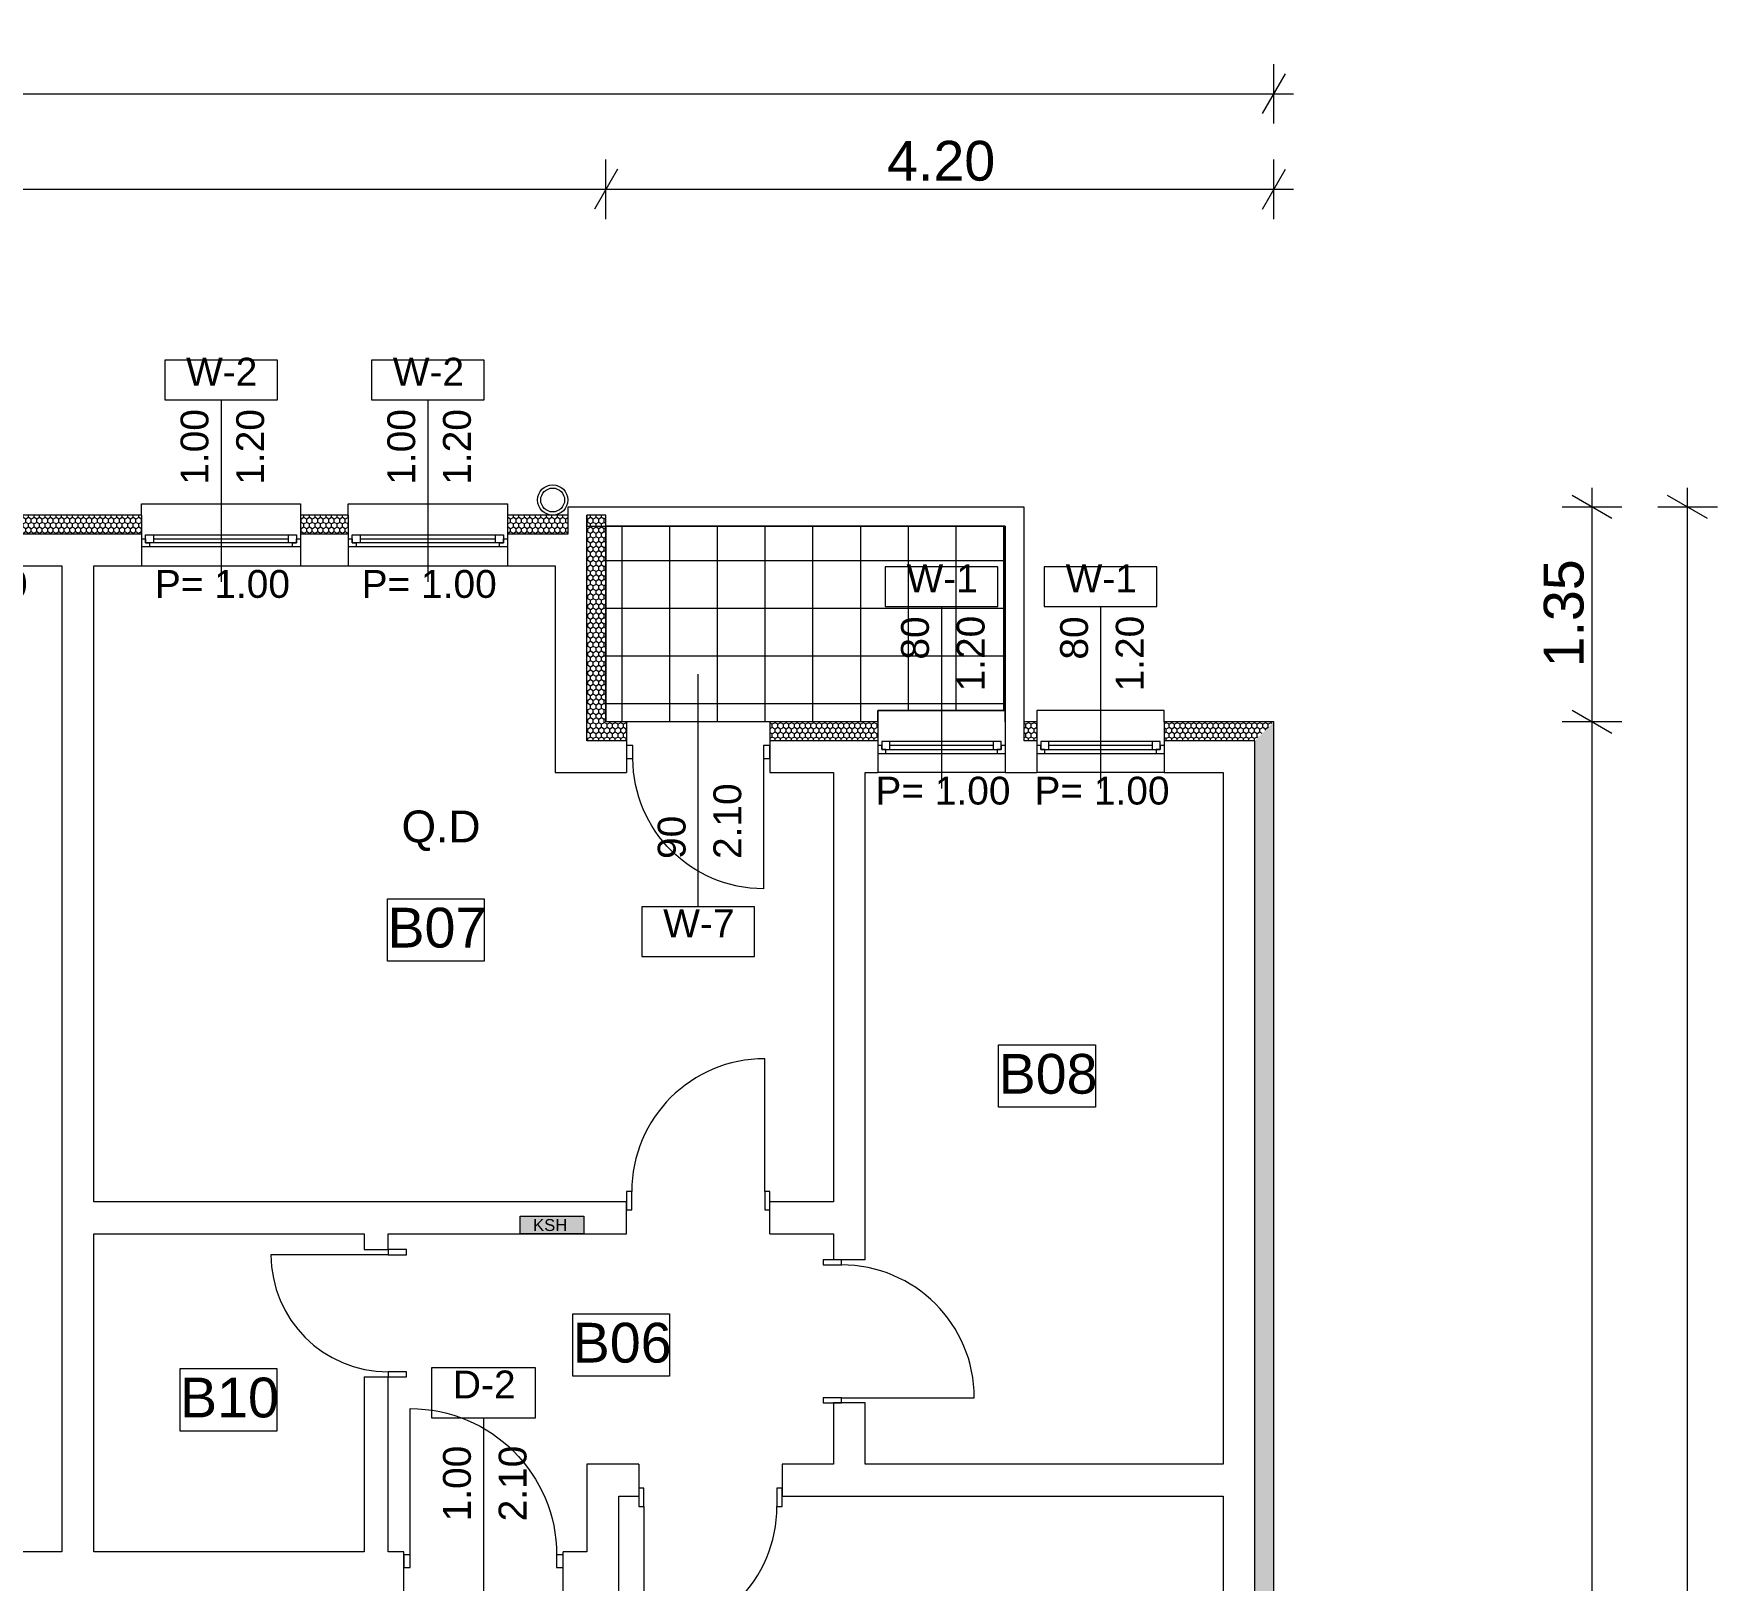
# Model space of a CAD drawing. Header units: feet. Extents: x 2566339 to 2624673, y -124111 to -81443.
# Drawn here: x 2591654 to 2602240, y -99939 to -90211 of the extents above; entities that cross this region are included whole.
import ezdxf
from ezdxf.enums import TextEntityAlignment as Align

# ---------------------------------------------------------------- set-up
doc = ezdxf.new("R2010")
doc.units = ezdxf.units.FT
doc.header["$MEASUREMENT"] = 0
for name, color, linetype, lineweight in [('ARCHICAD Door Markers_Pen_No__20', 1, 'Continuous', 5), ('ARCHICAD Door Markers_Pen_No__60', 230, 'Continuous', 5), ('ARCHICAD Doors_Pen_No__1', 7, 'Continuous', 5), ('ARCHICAD Doors_Pen_No__60', 230, 'Continuous', 5), ('ARCHICAD Window Markers_Pen_No__20', 1, 'Continuous', 5), ('ARCHICAD Windows_Pen_No__20', 1, 'Continuous', 5), ('Columns_Pen_No__1', 7, 'Continuous', 5), ('Columns_Pen_No__6', 5, 'Continuous', 5), ('Dimensioning - General_Pen_No__1', 7, 'Continuous', 5), ('Dimensioning - General_Pen_No__41', 7, 'Continuous', 5), ('Exterior walls_Pen_No__1', 7, 'Continuous', 5), ('Structural - Bearing_Pen_No__1', 7, 'Continuous', 5), ('Text blocks_Pen_No__1', 7, 'Continuous', 5), ('Text blocks_Pen_No__2', 8, 'Continuous', 5)]:
    doc.layers.add(name, color=color, linetype=linetype, lineweight=lineweight)
for name, color, linetype in [('Columns', 7, 'Continuous'), ('Dimensioning - General', 7, 'Continuous'), ('Exterior walls', 7, 'Continuous')]:
    doc.layers.add(name, color=color, linetype=linetype)
for name, color, linetype, lineweight, true_color in [('Exterior walls_Pen_No__14', 7, 'Continuous', 5, 0xbd8b17), ('Exterior walls_Pen_No__65', 7, 'Continuous', 5, 0x80c2ff), ('Structural - Bearing_Pen_No__82', 7, 'Continuous', 5, 0xaaaaaa)]:
    doc.layers.add(name, color=color, linetype=linetype, lineweight=lineweight, true_color=true_color)
doc.styles.add('GENERATED_STYLE_1', font='arial.ttf')
doc.dimstyles.new('GENERATED_STYLE__1', dxfattribs={"dimtxt": 250, "dimasz": 190, "dimexe": 0.18, "dimexo": 3, "dimgap": 0.09, "dimtad": 1, "dimlfac": 0.001, "dimzin": 0, "dimdsep": 46, "dimtxsty": 'GENERATED_STYLE_1', "dimblk": 'ARROWHEAD_2', "dimblk1": 'ARROWHEAD_2', "dimblk2": 'ARROWHEAD_2', "dimcen": 0.09, "dimclrd": 7, "dimclre": 7, "dimclrt": 7, "dimadec": 0, "dimazin": 0, "dimtfac": 1, "dimtdec": 4, "dimtmove": 0, "dimatfit": 3, "dimfxl": 1, "dimtolj": 1, "dimtzin": 0, "dimarcsym": 0})
doc.dimstyles.new('GENERATED_STYLE__2', dxfattribs={"dimtxt": 250, "dimasz": 190, "dimexe": 0.18, "dimexo": 3, "dimgap": 0.09, "dimtad": 1, "dimtih": 1, "dimtoh": 1, "dimlfac": 0.001, "dimzin": 0, "dimdsep": 46, "dimtxsty": 'GENERATED_STYLE_1', "dimblk": 'ARROWHEAD_2', "dimblk1": 'ARROWHEAD_2', "dimblk2": 'ARROWHEAD_2', "dimcen": 0.09, "dimclrd": 7, "dimclre": 7, "dimclrt": 7, "dimadec": 0, "dimazin": 0, "dimtfac": 1, "dimtdec": 4, "dimtmove": 0, "dimatfit": 3, "dimfxl": 1, "dimtolj": 1, "dimtzin": 0, "dimarcsym": 0})
pattern_1 = [(90, (2247653.822, -76424.967), (-34.641016, 0), [20, -40]), (90, (2247636.502, -76394.967), (-34.641016, 0), [20, -40]), (150, (2247653.822, -76404.967), (17.320508, 30), [20, -40]), (150, (2247619.18, -76404.967), (17.320508, 30), [20, -40]), (210, (2247653.822, -76424.967), (-17.320508, 30), [20, -40]), (210, (2247619.18, -76424.967), (-17.320508, 30), [20, -40])]

# ---------------------------------------------------------------- blocks, each defined once
blk = doc.blocks.new('Wall_2', base_point=(2599452, -107579))
at = {"layer": 'Exterior walls_Pen_No__14', "linetype": 'Continuous', "lineweight": 5, "true_color": 0xbd8b17}
h = blk.add_hatch(dxfattribs=at)
h.set_pattern_fill('STYROFOAM_SM_INSULATION', color=42, style=0, pattern_type=2)
h.set_pattern_definition(pattern_1)
h.paths.add_polyline_path([(2599332, -100059), (2599452, -100059), (2599452, -94539), (2599332, -94659)])
at = {"layer": 'Exterior walls_Pen_No__1', "color": 7, "linetype": 'Continuous', "lineweight": 5}
blk.add_line((2599332, -100059), (2599332, -94659), dxfattribs=at)
at = {"layer": 'Exterior walls_Pen_No__1', "color": 7, "linetype": 'Continuous', "lineweight": 5, "flags": 128}
for points in [[(2599452, -100059), (2599452, -94539)], [(2599132, -94859), (2599132, -99209)], [(2599132, -99409), (2599132, -100059)]]:
    blk.add_lwpolyline(points, dxfattribs=at)
blk = doc.blocks.new('Window 22_4')
at = {"layer": 'ARCHICAD Windows_Pen_No__20', "color": 1, "linetype": 'Continuous', "lineweight": 5}
for p, q in [((-400, 150), (-400, 220)), ((-400, 220), (400, 220)), ((400, 220), (400, 150)), ((-400, 150), (-400, 30)), ((400, 150), (400, 30)), ((-400, 30), (-400, 0)), ((-400, 0), (-375, 0)), ((-400, 0), (-400, -50)), ((-400, 0), (-400, -50)), ((-375, 25), (-325, 25)), ((-375, -25), (-375, 25)), ((-375, 0), (-375, -25)), ((-325, 25), (325, 25)), ((-325, 25), (-325, -25)), ((-325, 25), (325, 25)), ((-325, 0), (325, 0)), ((325, -25), (325, 25)), ((325, 25), (375, 25)), ((375, 25), (375, -25)), ((375, -25), (375, 0)), ((375, 0), (400, 0)), ((400, 30), (400, 0)), ((400, 0), (400, -50)), ((400, 0), (400, -50)), ((-350, -50), (-400, -50)), ((-400, -50), (-400, -170)), ((-375, -25), (-350, -25)), ((-325, -25), (-375, -25)), ((-350, -25), (-350, -50)), ((350, -50), (-350, -50)), ((325, -25), (-325, -25)), ((375, -25), (325, -25)), ((350, -50), (350, -25)), ((350, -25), (375, -25)), ((400, -50), (350, -50)), ((400, -50), (400, -170)), ((-400, -170), (400, -170))]:
    blk.add_line(p, q, dxfattribs=at)
blk = doc.blocks.new('W Marker 22_2')
at = {"layer": 'ARCHICAD Window Markers_Pen_No__20', "color": 1, "linetype": 'Continuous', "lineweight": 5}
for p, q in [((0, -1045), (0, 100)), ((-354, -1045), (-354, -1295)), ((354, -1045), (-354, -1045)), ((354, -1295), (354, -1045)), ((-354, -1295), (354, -1295))]:
    blk.add_line(p, q, dxfattribs=at)
at = {"layer": 'ARCHICAD Window Markers_Pen_No__20', "color": 1, "lineweight": 5, "style": 'GENERATED_STYLE_1'}
for tag, rotation, p in [('AC_MarkerText_4', 180, (417, 367)), ('whDistCm', 270, (-323, -397)), ('AC_MarkerText_2', 270, (27, -597)), ('AC_MarkerText_1', 180, (220, -962))]:
    blk.add_attdef(tag, text='', height=175, rotation=rotation, dxfattribs=at).set_placement(p, align=Align.BOTTOM_LEFT)
blk = doc.blocks.new('Storefront with Transom 22')
at = {"layer": 'ARCHICAD Doors_Pen_No__60', "color": 230, "linetype": 'Continuous', "lineweight": 5}
for p, q in [((410, 0), (410, 820)), ((-450, 0), (-450, 90)), ((-450, -80), (-450, 0)), ((-450, 0), (-410, 0)), ((-450, -80), (-450, 0)), ((-450, -80), (-450, 0)), ((-410, 0), (-410, -80)), ((410, -80), (410, 0)), ((410, 0), (450, 0)), ((450, 0), (450, 90)), ((450, 0), (450, -80)), ((450, -80), (450, 0)), ((450, -80), (450, 0)), ((-410, -80), (-450, -80)), ((-450, -110), (-450, -80)), ((450, -80), (410, -80)), ((450, -110), (450, -80)), ((-450, -230), (-450, -110)), ((450, -230), (450, -110))]:
    blk.add_line(p, q, dxfattribs=at)
blk.add_arc((410, 0), 820, 90, 180, dxfattribs=at)
blk = doc.blocks.new('D Marker 22')
at = {"layer": 'ARCHICAD Door Markers_Pen_No__20', "color": 1, "linetype": 'Continuous', "lineweight": 5}
for p, q in [((354, 1157), (-354, 1157)), ((-354, 1157), (-354, 843)), ((354, 843), (354, 1157)), ((-354, 843), (354, 843)), ((0, 843), (0, -620))]:
    blk.add_line(p, q, dxfattribs=at)
at = {"layer": 'ARCHICAD Door Markers_Pen_No__20', "color": 1, "lineweight": 5, "style": 'GENERATED_STYLE_1'}
for tag, rotation, p in [('AC_MarkerText_1', 180, (220, 1208)), ('AC_MarkerText_3', 270, (-322, 657)), ('AC_MarkerText_2', 270, (28, 657))]:
    blk.add_attdef(tag, text='', height=175, rotation=rotation, dxfattribs=at).set_placement(p, align=Align.BOTTOM_LEFT)
blk = doc.blocks.new('Wall_3', base_point=(2599452, -94539))
at = {"layer": 'Exterior walls_Pen_No__14', "linetype": 'Continuous', "lineweight": 5, "true_color": 0xbd8b17}
h = blk.add_hatch(dxfattribs=at)
h.set_pattern_fill('STYROFOAM_SM_INSULATION', color=42, style=0, pattern_type=2)
h.set_pattern_definition(pattern_1)
h.paths.add_polyline_path([(2595132, -94659), (2595382, -94659), (2595382, -94539), (2595252, -94539)])
h = blk.add_hatch(dxfattribs=at)
h.set_pattern_fill('STYROFOAM_SM_INSULATION', color=42, style=0, pattern_type=2)
h.set_pattern_definition(pattern_1)
h.paths.add_polyline_path([(2596282, -94659), (2596962, -94659), (2596962, -94539), (2596282, -94539)])
h = blk.add_hatch(dxfattribs=at)
h.set_pattern_fill('STYROFOAM_SM_INSULATION', color=42, style=0, pattern_type=2)
h.set_pattern_definition(pattern_1)
h.paths.add_polyline_path([(2597962, -94539), (2597882, -94539), (2597882, -94659), (2597962, -94659)])
h = blk.add_hatch(dxfattribs=at)
h.set_pattern_fill('STYROFOAM_SM_INSULATION', color=42, style=0, pattern_type=2)
h.set_pattern_definition(pattern_1)
h.paths.add_polyline_path([(2599452, -94539), (2598762, -94539), (2598762, -94659), (2599332, -94659)])
at = {"layer": 'Exterior walls_Pen_No__1', "color": 7, "linetype": 'Continuous', "lineweight": 5}
for p, q in [((2595382, -94539), (2595382, -94659)), ((2596282, -94539), (2596282, -94659)), ((2596962, -94539), (2596962, -94659)), ((2597762, -94539), (2597762, -94659)), ((2597882, -94659), (2597882, -94539)), ((2597962, -94539), (2597962, -94659)), ((2598762, -94539), (2598762, -94659)), ((2595382, -94659), (2595132, -94659)), ((2595382, -94659), (2595382, -94689)), ((2595382, -94689), (2595382, -94769)), ((2596962, -94659), (2596282, -94659)), ((2596282, -94659), (2596282, -94689)), ((2596282, -94689), (2596282, -94769)), ((2596962, -94659), (2596962, -94689)), ((2596962, -94689), (2596962, -94739)), ((2596962, -94739), (2596962, -94859)), ((2597762, -94659), (2597762, -94689)), ((2597762, -94689), (2597762, -94739)), ((2597762, -94739), (2597762, -94859)), ((2597962, -94659), (2597882, -94659)), ((2597962, -94659), (2597962, -94689)), ((2597962, -94689), (2597962, -94739)), ((2597962, -94739), (2597962, -94859)), ((2599332, -94659), (2598762, -94659)), ((2598762, -94659), (2598762, -94689)), ((2598762, -94689), (2598762, -94739)), ((2598762, -94739), (2598762, -94859)), ((2595382, -94769), (2595382, -94859)), ((2596282, -94769), (2596282, -94859))]:
    blk.add_line(p, q, dxfattribs=at)
at = {"layer": 'Exterior walls_Pen_No__1', "color": 7, "linetype": 'Continuous', "lineweight": 5, "flags": 128}
for points in [[(2595382, -94539), (2595252, -94539)], [(2596962, -94539), (2596282, -94539)], [(2597962, -94539), (2597882, -94539)], [(2599452, -94539), (2598762, -94539)], [(2594932, -94859), (2595382, -94859)], [(2596282, -94859), (2596682, -94859)], [(2596882, -94859), (2596962, -94859)], [(2597762, -94859), (2597962, -94859)], [(2598762, -94859), (2599132, -94859)]]:
    blk.add_lwpolyline(points, dxfattribs=at)
at = {"layer": 'ARCHICAD Door Markers_Pen_No__20', "color": 1, "linetype": 'Continuous', "lineweight": 5}
ref = blk.add_blockref('D Marker 22', (2595832, -94859), dxfattribs=dict(at, rotation=180))
ref.add_attrib('AC_MarkerText_1', 'W-7', dxfattribs={"color": 1, "lineweight": 5, "height": 175, "rotation": 360, "style": 'GENERATED_STYLE_1'}).set_placement((2595612, -95947), align=Align.BOTTOM_LEFT)
ref.add_attrib('AC_MarkerText_2', '90', dxfattribs={"color": 1, "lineweight": 5, "height": 175, "rotation": 90, "style": 'GENERATED_STYLE_1'}).set_placement((2595805, -95402), align=Align.BOTTOM_LEFT)
ref.add_attrib('AC_MarkerText_3', '2.10', dxfattribs={"color": 1, "lineweight": 5, "height": 175, "rotation": 90, "style": 'GENERATED_STYLE_1'}).set_placement((2596155, -95402), align=Align.BOTTOM_LEFT)
at = {"layer": 'ARCHICAD Doors_Pen_No__60', "color": 230, "linetype": 'Continuous', "lineweight": 5, "xscale": -1, "zscale": 1000, "rotation": 180}
blk.add_blockref('Storefront with Transom 22', (2595832, -94769), dxfattribs=at)
at = {"layer": 'ARCHICAD Window Markers_Pen_No__20', "color": 1, "linetype": 'Continuous', "lineweight": 5}
ref = blk.add_blockref('W Marker 22_2', (2597362, -94859), dxfattribs=dict(at, rotation=180))
ref.add_attrib('whDistCm', '1.20', dxfattribs={"color": 1, "lineweight": 5, "height": 175, "rotation": 90, "style": 'GENERATED_STYLE_1'}).set_placement((2597685, -94348), align=Align.BOTTOM_LEFT)
ref.add_attrib('AC_MarkerText_1', 'W-1', dxfattribs={"color": 1, "lineweight": 5, "height": 175, "rotation": 360, "style": 'GENERATED_STYLE_1'}).set_placement((2597142, -93777), align=Align.BOTTOM_LEFT)
ref.add_attrib('AC_MarkerText_2', '80', dxfattribs={"color": 1, "lineweight": 5, "height": 175, "rotation": 90, "style": 'GENERATED_STYLE_1'}).set_placement((2597335, -94148), align=Align.BOTTOM_LEFT)
ref.add_attrib('AC_MarkerText_4', 'P= 1.00', dxfattribs={"color": 1, "lineweight": 5, "height": 175, "rotation": 360, "style": 'GENERATED_STYLE_1'}).set_placement((2596946, -95112), align=Align.BOTTOM_LEFT)
ref = blk.add_blockref('W Marker 22_2', (2598362, -94859), dxfattribs=dict(at, rotation=180))
ref.add_attrib('whDistCm', '1.20', dxfattribs={"color": 1, "lineweight": 5, "height": 175, "rotation": 90, "style": 'GENERATED_STYLE_1'}).set_placement((2598685, -94348), align=Align.BOTTOM_LEFT)
ref.add_attrib('AC_MarkerText_1', 'W-1', dxfattribs={"color": 1, "lineweight": 5, "height": 175, "rotation": 360, "style": 'GENERATED_STYLE_1'}).set_placement((2598142, -93777), align=Align.BOTTOM_LEFT)
ref.add_attrib('AC_MarkerText_2', '80', dxfattribs={"color": 1, "lineweight": 5, "height": 175, "rotation": 90, "style": 'GENERATED_STYLE_1'}).set_placement((2598335, -94148), align=Align.BOTTOM_LEFT)
ref.add_attrib('AC_MarkerText_4', 'P= 1.00', dxfattribs={"color": 1, "lineweight": 5, "height": 175, "rotation": 360, "style": 'GENERATED_STYLE_1'}).set_placement((2597946, -95112), align=Align.BOTTOM_LEFT)
at = {"layer": 'ARCHICAD Windows_Pen_No__20', "color": 1, "linetype": 'Continuous', "lineweight": 5, "xscale": -1, "zscale": 1000}
for p in [(2597362, -94689), (2598362, -94689)]:
    blk.add_blockref('Window 22_4', p, dxfattribs=at)
blk = doc.blocks.new('Wall_4', base_point=(2595252, -94539))
at = {"layer": 'Exterior walls_Pen_No__14', "linetype": 'Continuous', "lineweight": 5, "true_color": 0xbd8b17}
h = blk.add_hatch(dxfattribs=at)
h.set_pattern_fill('STYROFOAM_SM_INSULATION', color=42, style=0, pattern_type=2)
h.set_pattern_definition(pattern_1)
h.paths.add_polyline_path([(2595252, -94539), (2595252, -93239), (2595132, -93359), (2595132, -94659)])
at = {"layer": 'Exterior walls_Pen_No__1', "color": 7, "linetype": 'Continuous', "lineweight": 5}
blk.add_line((2595132, -94659), (2595132, -93359), dxfattribs=at)
at = {"layer": 'Exterior walls_Pen_No__1', "color": 7, "linetype": 'Continuous', "lineweight": 5, "flags": 128}
for points in [[(2595252, -94539), (2595252, -93239)], [(2594932, -93559), (2594932, -94859)]]:
    blk.add_lwpolyline(points, dxfattribs=at)
blk = doc.blocks.new('Window 22_5')
at = {"layer": 'ARCHICAD Windows_Pen_No__20', "color": 1, "linetype": 'Continuous', "lineweight": 5}
for p, q in [((-500, 150), (-500, 220)), ((-500, 220), (500, 220)), ((500, 220), (500, 150)), ((-500, 150), (-500, 30)), ((500, 150), (500, 30)), ((-500, 30), (-500, 0)), ((-500, 0), (-475, 0)), ((-500, 0), (-500, -50)), ((-500, 0), (-500, -50)), ((-475, 25), (-425, 25)), ((-475, -25), (-475, 25)), ((-475, 0), (-475, -25)), ((-425, 25), (425, 25)), ((-425, 25), (-425, -25)), ((-425, 25), (425, 25)), ((-425, 0), (425, 0)), ((425, -25), (425, 25)), ((425, 25), (475, 25)), ((475, 25), (475, -25)), ((475, -25), (475, 0)), ((475, 0), (500, 0)), ((500, 30), (500, 0)), ((500, 0), (500, -50)), ((500, 0), (500, -50)), ((-450, -50), (-500, -50)), ((-500, -50), (-500, -170)), ((-475, -25), (-450, -25)), ((-425, -25), (-475, -25)), ((-450, -25), (-450, -50)), ((450, -50), (-450, -50)), ((425, -25), (-425, -25)), ((475, -25), (425, -25)), ((450, -50), (450, -25)), ((450, -25), (475, -25)), ((500, -50), (450, -50)), ((500, -50), (500, -170)), ((-500, -170), (500, -170))]:
    blk.add_line(p, q, dxfattribs=at)
blk = doc.blocks.new('Wall_5', base_point=(2595252, -93239))
at = {"layer": 'Exterior walls_Pen_No__14', "linetype": 'Continuous', "lineweight": 5, "true_color": 0xbd8b17}
h = blk.add_hatch(dxfattribs=at)
h.set_pattern_fill('STYROFOAM_SM_INSULATION', color=42, style=0, pattern_type=2)
h.set_pattern_definition(pattern_1)
h.paths.add_polyline_path([(2589112, -93239), (2589232, -93359), (2589682, -93359), (2589682, -93239)])
h = blk.add_hatch(dxfattribs=at)
h.set_pattern_fill('STYROFOAM_SM_INSULATION', color=42, style=0, pattern_type=2)
h.set_pattern_definition(pattern_1)
h.paths.add_polyline_path([(2590482, -93359), (2590782, -93359), (2590782, -93239), (2590482, -93239)])
h = blk.add_hatch(dxfattribs=at)
h.set_pattern_fill('STYROFOAM_SM_INSULATION', color=42, style=0, pattern_type=2)
h.set_pattern_definition(pattern_1)
h.paths.add_polyline_path([(2591582, -93359), (2592332, -93359), (2592332, -93239), (2591582, -93239)])
h = blk.add_hatch(dxfattribs=at)
h.set_pattern_fill('STYROFOAM_SM_INSULATION', color=42, style=0, pattern_type=2)
h.set_pattern_definition(pattern_1)
h.paths.add_polyline_path([(2593332, -93239), (2593332, -93359), (2593632, -93359), (2593632, -93239)])
h = blk.add_hatch(dxfattribs=at)
h.set_pattern_fill('STYROFOAM_SM_INSULATION', color=42, style=0, pattern_type=2)
h.set_pattern_definition(pattern_1)
h.paths.add_polyline_path([(2594632, -93359), (2595012, -93359), (2595012, -93239), (2594632, -93239)])
h = blk.add_hatch(dxfattribs=at)
h.set_pattern_fill('STYROFOAM_SM_INSULATION', color=42, style=0, pattern_type=2)
h.set_pattern_definition(pattern_1)
h.paths.add_polyline_path([(2595132, -93359), (2595252, -93239), (2595132, -93239)])
at = {"layer": 'Exterior walls_Pen_No__1', "color": 7, "linetype": 'Continuous', "lineweight": 5}
for p, q in [((2589682, -93239), (2589682, -93359)), ((2590482, -93239), (2590482, -93359)), ((2590782, -93239), (2590782, -93359)), ((2591582, -93239), (2591582, -93359)), ((2592332, -93239), (2592332, -93359)), ((2593332, -93239), (2593332, -93359)), ((2593632, -93239), (2593632, -93359)), ((2594632, -93239), (2594632, -93359)), ((2595012, -93239), (2595012, -93359)), ((2595132, -93359), (2595132, -93239)), ((2589682, -93359), (2589232, -93359)), ((2589682, -93359), (2589682, -93389)), ((2590782, -93359), (2590482, -93359)), ((2590482, -93359), (2590482, -93389)), ((2590782, -93359), (2590782, -93389)), ((2592332, -93359), (2591582, -93359)), ((2591582, -93359), (2591582, -93389)), ((2592332, -93359), (2592332, -93389)), ((2593632, -93359), (2593332, -93359)), ((2593332, -93359), (2593332, -93389)), ((2593632, -93359), (2593632, -93389)), ((2595012, -93359), (2594632, -93359)), ((2594632, -93359), (2594632, -93389)), ((2589682, -93389), (2589682, -93439)), ((2589682, -93439), (2589682, -93559)), ((2590482, -93389), (2590482, -93439)), ((2590482, -93439), (2590482, -93559)), ((2590782, -93389), (2590782, -93439)), ((2590782, -93439), (2590782, -93559)), ((2591582, -93389), (2591582, -93439)), ((2591582, -93439), (2591582, -93559)), ((2592332, -93389), (2592332, -93439)), ((2592332, -93439), (2592332, -93559)), ((2593332, -93389), (2593332, -93439)), ((2593332, -93439), (2593332, -93559)), ((2593632, -93389), (2593632, -93439)), ((2593632, -93439), (2593632, -93559)), ((2594632, -93389), (2594632, -93439)), ((2594632, -93439), (2594632, -93559))]:
    blk.add_line(p, q, dxfattribs=at)
at = {"layer": 'Exterior walls_Pen_No__1', "color": 7, "linetype": 'Continuous', "lineweight": 5, "flags": 128}
for points in [[(2589682, -93239), (2589112, -93239)], [(2590782, -93239), (2590482, -93239)], [(2592332, -93239), (2591582, -93239)], [(2593632, -93239), (2593332, -93239)], [(2595012, -93239), (2594632, -93239)], [(2595252, -93239), (2595132, -93239)], [(2589432, -93559), (2589682, -93559)], [(2590482, -93559), (2590782, -93559)], [(2591582, -93559), (2591832, -93559)], [(2592032, -93559), (2592332, -93559)], [(2593332, -93559), (2593632, -93559)], [(2594632, -93559), (2594932, -93559)]]:
    blk.add_lwpolyline(points, dxfattribs=at)
at = {"layer": 'ARCHICAD Window Markers_Pen_No__20', "color": 1, "linetype": 'Continuous', "lineweight": 5}
ref = blk.add_blockref('W Marker 22_2', (2590082, -93559), dxfattribs=dict(at, rotation=180))
ref.add_attrib('whDistCm', '1.20', dxfattribs={"color": 1, "lineweight": 5, "height": 175, "rotation": 90, "style": 'GENERATED_STYLE_1'}).set_placement((2590405, -93048), align=Align.BOTTOM_LEFT)
ref.add_attrib('AC_MarkerText_1', 'W-1', dxfattribs={"color": 1, "lineweight": 5, "height": 175, "rotation": 360, "style": 'GENERATED_STYLE_1'}).set_placement((2589862, -92477), align=Align.BOTTOM_LEFT)
ref.add_attrib('AC_MarkerText_2', '80', dxfattribs={"color": 1, "lineweight": 5, "height": 175, "rotation": 90, "style": 'GENERATED_STYLE_1'}).set_placement((2590055, -92848), align=Align.BOTTOM_LEFT)
ref.add_attrib('AC_MarkerText_4', 'P= 1.00', dxfattribs={"color": 1, "lineweight": 5, "height": 175, "rotation": 360, "style": 'GENERATED_STYLE_1'}).set_placement((2589666, -93812), align=Align.BOTTOM_LEFT)
ref = blk.add_blockref('W Marker 22_2', (2591182, -93559), dxfattribs=dict(at, rotation=180))
ref.add_attrib('whDistCm', '1.20', dxfattribs={"color": 1, "lineweight": 5, "height": 175, "rotation": 90, "style": 'GENERATED_STYLE_1'}).set_placement((2591505, -93048), align=Align.BOTTOM_LEFT)
ref.add_attrib('AC_MarkerText_1', 'W-1', dxfattribs={"color": 1, "lineweight": 5, "height": 175, "rotation": 360, "style": 'GENERATED_STYLE_1'}).set_placement((2590962, -92477), align=Align.BOTTOM_LEFT)
ref.add_attrib('AC_MarkerText_2', '80', dxfattribs={"color": 1, "lineweight": 5, "height": 175, "rotation": 90, "style": 'GENERATED_STYLE_1'}).set_placement((2591155, -92848), align=Align.BOTTOM_LEFT)
ref.add_attrib('AC_MarkerText_4', 'P= 1.00', dxfattribs={"color": 1, "lineweight": 5, "height": 175, "rotation": 360, "style": 'GENERATED_STYLE_1'}).set_placement((2590766, -93812), align=Align.BOTTOM_LEFT)
ref = blk.add_blockref('W Marker 22_2', (2592832, -93559), dxfattribs=dict(at, rotation=180))
ref.add_attrib('A', '1.00', dxfattribs={"color": 1, "lineweight": 5, "height": 175, "rotation": 90, "style": 'GENERATED_STYLE_1'}).set_placement((2592805, -93048), align=Align.BOTTOM_LEFT)
ref.add_attrib('whDistCm', '1.20', dxfattribs={"color": 1, "lineweight": 5, "height": 175, "rotation": 90, "style": 'GENERATED_STYLE_1'}).set_placement((2593155, -93048), align=Align.BOTTOM_LEFT)
ref.add_attrib('AC_MarkerText_1', 'W-2', dxfattribs={"color": 1, "lineweight": 5, "height": 175, "rotation": 360, "style": 'GENERATED_STYLE_1'}).set_placement((2592612, -92477), align=Align.BOTTOM_LEFT)
ref.add_attrib('AC_MarkerText_4', 'P= 1.00', dxfattribs={"color": 1, "lineweight": 5, "height": 175, "rotation": 360, "style": 'GENERATED_STYLE_1'}).set_placement((2592416, -93812), align=Align.BOTTOM_LEFT)
ref = blk.add_blockref('W Marker 22_2', (2594132, -93559), dxfattribs=dict(at, rotation=180))
ref.add_attrib('A', '1.00', dxfattribs={"color": 1, "lineweight": 5, "height": 175, "rotation": 90, "style": 'GENERATED_STYLE_1'}).set_placement((2594105, -93048), align=Align.BOTTOM_LEFT)
ref.add_attrib('whDistCm', '1.20', dxfattribs={"color": 1, "lineweight": 5, "height": 175, "rotation": 90, "style": 'GENERATED_STYLE_1'}).set_placement((2594455, -93048), align=Align.BOTTOM_LEFT)
ref.add_attrib('AC_MarkerText_1', 'W-2', dxfattribs={"color": 1, "lineweight": 5, "height": 175, "rotation": 360, "style": 'GENERATED_STYLE_1'}).set_placement((2593912, -92477), align=Align.BOTTOM_LEFT)
ref.add_attrib('AC_MarkerText_4', 'P= 1.00', dxfattribs={"color": 1, "lineweight": 5, "height": 175, "rotation": 360, "style": 'GENERATED_STYLE_1'}).set_placement((2593716, -93812), align=Align.BOTTOM_LEFT)
at = {"layer": 'ARCHICAD Windows_Pen_No__20', "color": 1, "linetype": 'Continuous', "lineweight": 5, "zscale": 1000}
for name, p in [('Window 22_4', (2590082, -93389)), ('Window 22_4', (2591182, -93389)), ('Window 22_5', (2592832, -93389)), ('Window 22_5', (2594132, -93389))]:
    blk.add_blockref(name, p, dxfattribs=at)
blk = doc.blocks.new('Storefront with Transom 22_3')
at = {"layer": 'ARCHICAD Doors_Pen_No__60', "color": 230, "linetype": 'Continuous', "lineweight": 5}
for p, q in [((460, 0), (460, 920)), ((-500, 0), (-500, 20)), ((-500, -80), (-500, 0)), ((-500, 0), (-460, 0)), ((-500, -80), (-500, 0)), ((-500, -80), (-500, 0)), ((-460, 0), (-460, -80)), ((460, -80), (460, 0)), ((460, 0), (500, 0)), ((500, 0), (500, 20)), ((500, 0), (500, -80)), ((500, -80), (500, 0)), ((500, -80), (500, 0)), ((-460, -80), (-500, -80)), ((-500, -230), (-500, -80)), ((500, -80), (460, -80)), ((500, -230), (500, -80))]:
    blk.add_line(p, q, dxfattribs=at)
blk.add_arc((460, 0), 920, 90, 180, dxfattribs=at)
blk = doc.blocks.new('D Marker 22_2')
at = {"layer": 'ARCHICAD Door Markers_Pen_No__60', "color": 230, "linetype": 'Continuous', "lineweight": 5}
for p, q in [((0, -1093), (0, 300)), ((-327, -1093), (-327, -1407)), ((327, -1093), (-327, -1093)), ((327, -1407), (327, -1093)), ((-327, -1407), (327, -1407))]:
    blk.add_line(p, q, dxfattribs=at)
at = {"layer": 'ARCHICAD Door Markers_Pen_No__60', "color": 230, "lineweight": 5, "style": 'GENERATED_STYLE_1'}
for tag, rotation, p in [('AC_MarkerText_3', 270, (-323, -327)), ('A', 270, (27, -327)), ('AC_MarkerText_1', 180, (193, -1042))]:
    blk.add_attdef(tag, text='', height=175, rotation=rotation, dxfattribs=at).set_placement(p, align=Align.BOTTOM_LEFT)
blk = doc.blocks.new('Wall_35', base_point=(2595132, -100009))
at = {"layer": 'Exterior walls_Pen_No__1', "color": 7, "linetype": 'Continuous', "lineweight": 5}
for p, q in [((2593982, -99779), (2593982, -99759)), ((2593982, -99859), (2593982, -99779)), ((2594982, -99779), (2594982, -99759)), ((2594982, -99859), (2594982, -99779)), ((2593982, -100009), (2593982, -99859)), ((2594982, -100009), (2594982, -99859))]:
    blk.add_line(p, q, dxfattribs=at)
at = {"layer": 'Exterior walls_Pen_No__1', "color": 7, "linetype": 'Continuous', "lineweight": 5, "flags": 128}
for points in [[(2591832, -99759), (2589232, -99759)], [(2593732, -99759), (2592032, -99759)], [(2593982, -99759), (2593882, -99759)], [(2595132, -99759), (2594982, -99759)]]:
    blk.add_lwpolyline(points, dxfattribs=at)
at = {"layer": 'ARCHICAD Door Markers_Pen_No__60', "color": 230, "linetype": 'Continuous', "lineweight": 5}
ref = blk.add_blockref('D Marker 22_2', (2594482, -100009), dxfattribs=dict(at, rotation=180))
ref.add_attrib('A', '1.00', dxfattribs={"color": 230, "lineweight": 5, "height": 175, "rotation": 90, "style": 'GENERATED_STYLE_1'}).set_placement((2594455, -99568), align=Align.BOTTOM_LEFT)
ref.add_attrib('AC_MarkerText_1', 'D-2', dxfattribs={"color": 230, "lineweight": 5, "height": 175, "rotation": 360, "style": 'GENERATED_STYLE_1'}).set_placement((2594290, -98847), align=Align.BOTTOM_LEFT)
ref.add_attrib('AC_MarkerText_3', '2.10', dxfattribs={"color": 230, "lineweight": 5, "height": 175, "rotation": 90, "style": 'GENERATED_STYLE_1'}).set_placement((2594805, -99568), align=Align.BOTTOM_LEFT)
at = {"layer": 'ARCHICAD Doors_Pen_No__60', "color": 230, "linetype": 'Continuous', "lineweight": 5, "xscale": -1, "zscale": 1000}
blk.add_blockref('Storefront with Transom 22_3', (2594482, -99779), dxfattribs=at)
blk = doc.blocks.new('Wall_37', base_point=(2591832, -100009))
at = {"layer": 'Exterior walls_Pen_No__1', "color": 7, "linetype": 'Continuous', "lineweight": 5, "flags": 128}
for points in [[(2591832, -93559), (2591832, -99759)], [(2592032, -97559), (2592032, -93559)], [(2592032, -99759), (2592032, -97759)]]:
    blk.add_lwpolyline(points, dxfattribs=at)
blk = doc.blocks.new('Wall_48', base_point=(2595132, -100009))
at = {"layer": 'Exterior walls_Pen_No__1', "color": 7, "linetype": 'Continuous', "lineweight": 5, "flags": 128}
for points in [[(2595132, -99209), (2595132, -99759)], [(2595332, -100009), (2595332, -99409)]]:
    blk.add_lwpolyline(points, dxfattribs=at)
blk = doc.blocks.new('Entrance Door 22_3')
at = {"layer": 'ARCHICAD Doors_Pen_No__1', "color": 7, "linetype": 'Continuous', "lineweight": 5}
for p, q in [((418, 0), (418, 836)), ((-418, 0), (-450, 0)), ((-450, 0), (-450, -115)), ((-418, -115), (-418, 0)), ((450, 0), (418, 0)), ((418, 0), (418, -115)), ((450, -115), (450, 0)), ((-450, -115), (-450, -65)), ((-450, -115), (-450, -65)), ((450, -115), (450, -65)), ((450, -115), (450, -65)), ((-450, -115), (-418, -115)), ((-450, -265), (-450, -115)), ((418, -115), (450, -115)), ((450, -265), (450, -115))]:
    blk.add_line(p, q, dxfattribs=at)
blk.add_arc((418, 0), 836, 90, 180, dxfattribs=at)
blk = doc.blocks.new('Wall_49', base_point=(2595132, -99209))
at = {"layer": 'Exterior walls_Pen_No__1', "color": 7, "linetype": 'Continuous', "lineweight": 5}
for p, q in [((2595459, -99209), (2595459, -99359)), ((2596359, -99209), (2596359, -99359)), ((2595459, -99359), (2595459, -99409)), ((2596359, -99359), (2596359, -99409))]:
    blk.add_line(p, q, dxfattribs=at)
at = {"layer": 'Exterior walls_Pen_No__1', "color": 7, "linetype": 'Continuous', "lineweight": 5, "flags": 128}
for points in [[(2595459, -99209), (2595132, -99209)], [(2596682, -99209), (2596359, -99209)], [(2599132, -99209), (2596882, -99209)], [(2595332, -99409), (2595459, -99409)], [(2596359, -99409), (2599132, -99409)]]:
    blk.add_lwpolyline(points, dxfattribs=at)
at = {"layer": 'ARCHICAD Doors_Pen_No__1', "color": 7, "linetype": 'Continuous', "lineweight": 5, "zscale": 1000, "rotation": 180}
blk.add_blockref('Entrance Door 22_3', (2595909, -99474), dxfattribs=at)
blk = doc.blocks.new('Entrance Door 22_4')
at = {"layer": 'ARCHICAD Doors_Pen_No__1', "color": 7, "linetype": 'Continuous', "lineweight": 5}
for p, q in [((418, 0), (418, 836)), ((-450, 150), (-450, 0)), ((450, 150), (450, 0)), ((-418, 0), (-450, 0)), ((-450, 0), (-450, -115)), ((-450, 0), (-450, -50)), ((-450, 0), (-450, -50)), ((-418, -115), (-418, 0)), ((450, 0), (418, 0)), ((418, 0), (418, -115)), ((450, -115), (450, 0)), ((450, 0), (450, -50)), ((450, 0), (450, -50)), ((-450, -115), (-418, -115)), ((418, -115), (450, -115))]:
    blk.add_line(p, q, dxfattribs=at)
blk.add_arc((418, 0), 836, 90, 180, dxfattribs=at)
blk = doc.blocks.new('Wall_50', base_point=(2596682, -99209))
at = {"layer": 'Exterior walls_Pen_No__1', "color": 7, "linetype": 'Continuous', "lineweight": 5}
for p, q in [((2596732, -97923), (2596682, -97923)), ((2596882, -97923), (2596732, -97923)), ((2596732, -98823), (2596682, -98823)), ((2596882, -98823), (2596732, -98823))]:
    blk.add_line(p, q, dxfattribs=at)
at = {"layer": 'Exterior walls_Pen_No__1', "color": 7, "linetype": 'Continuous', "lineweight": 5, "flags": 128}
for points in [[(2596682, -94859), (2596682, -97559)], [(2596882, -97923), (2596882, -94859)], [(2596682, -97759), (2596682, -97923)], [(2596682, -98823), (2596682, -99209)], [(2596882, -99209), (2596882, -98823)]]:
    blk.add_lwpolyline(points, dxfattribs=at)
at = {"layer": 'ARCHICAD Doors_Pen_No__1', "color": 7, "linetype": 'Continuous', "lineweight": 5, "zscale": 1000, "rotation": 270}
blk.add_blockref('Entrance Door 22_4', (2596732, -98373), dxfattribs=at)
blk = doc.blocks.new('Wall_51', base_point=(2596682, -97759))
at = {"layer": 'Exterior walls_Pen_No__1', "color": 7, "linetype": 'Continuous', "lineweight": 5}
for p, q in [((2595382, -97609), (2595382, -97559)), ((2596282, -97609), (2596282, -97559)), ((2595382, -97759), (2595382, -97609)), ((2596282, -97759), (2596282, -97609))]:
    blk.add_line(p, q, dxfattribs=at)
at = {"layer": 'Exterior walls_Pen_No__1', "color": 7, "linetype": 'Continuous', "lineweight": 5, "flags": 128}
for points in [[(2595382, -97559), (2592032, -97559)], [(2596682, -97559), (2596282, -97559)], [(2592032, -97759), (2593732, -97759)], [(2593882, -97759), (2595382, -97759)], [(2596282, -97759), (2596682, -97759)]]:
    blk.add_lwpolyline(points, dxfattribs=at)
at = {"layer": 'ARCHICAD Doors_Pen_No__1', "color": 7, "linetype": 'Continuous', "lineweight": 5, "zscale": 1000}
blk.add_blockref('Entrance Door 22_3', (2595832, -97494), dxfattribs=at)
blk = doc.blocks.new('Entrance Door 22_5')
at = {"layer": 'ARCHICAD Doors_Pen_No__1', "color": 7, "linetype": 'Continuous', "lineweight": 5}
for p, q in [((368, 0), (368, 736)), ((-400, 150), (-400, 0)), ((400, 150), (400, 0)), ((-368, 0), (-400, 0)), ((-400, 0), (-400, -115)), ((-368, -115), (-368, 0)), ((400, 0), (368, 0)), ((368, 0), (368, -115)), ((400, -115), (400, 0)), ((-400, -115), (-368, -115)), ((368, -115), (400, -115))]:
    blk.add_line(p, q, dxfattribs=at)
blk.add_arc((368, 0), 736, 90, 180, dxfattribs=at)
blk = doc.blocks.new('Wall_52', base_point=(2593882, -100009))
at = {"layer": 'Exterior walls_Pen_No__1', "color": 7, "linetype": 'Continuous', "lineweight": 5}
for p, q in [((2593732, -97859), (2593882, -97859)), ((2593732, -98659), (2593882, -98659))]:
    blk.add_line(p, q, dxfattribs=at)
at = {"layer": 'Exterior walls_Pen_No__1', "color": 7, "linetype": 'Continuous', "lineweight": 5, "flags": 128}
for points in [[(2593732, -97759), (2593732, -97859)], [(2593882, -97859), (2593882, -97759)], [(2593732, -98659), (2593732, -99759)], [(2593882, -99759), (2593882, -98659)]]:
    blk.add_lwpolyline(points, dxfattribs=at)
at = {"layer": 'ARCHICAD Doors_Pen_No__1', "color": 7, "linetype": 'Continuous', "lineweight": 5, "zscale": 1000, "rotation": 90}
blk.add_blockref('Entrance Door 22_5', (2593882, -98259), dxfattribs=at)
blk = doc.blocks.new('Wall_53', base_point=(2595132, -93189))
at = {"layer": 'Exterior walls_Pen_No__1', "color": 7, "linetype": 'Continuous', "lineweight": 5, "flags": 128}
for points in [[(2597882, -93189), (2595012, -93189)], [(2595132, -93309), (2597762, -93309)]]:
    blk.add_lwpolyline(points, dxfattribs=at)
blk = doc.blocks.new('Wall_54', base_point=(2597882, -93189))
at = {"layer": 'Exterior walls_Pen_No__1', "color": 7, "linetype": 'Continuous', "lineweight": 5}
blk.add_line((2597882, -94659), (2597882, -94539), dxfattribs=at)
at = {"layer": 'Exterior walls_Pen_No__1', "color": 7, "linetype": 'Continuous', "lineweight": 5, "flags": 128}
for points in [[(2597882, -94539), (2597882, -93189)], [(2597762, -93309), (2597762, -94539)]]:
    blk.add_lwpolyline(points, dxfattribs=at)
blk = doc.blocks.new('Wall_55', base_point=(2595132, -93239))
at = {"layer": 'Exterior walls_Pen_No__1', "color": 7, "linetype": 'Continuous', "lineweight": 5}
for p, q in [((2595012, -93239), (2595012, -93359)), ((2595132, -93359), (2595132, -93239))]:
    blk.add_line(p, q, dxfattribs=at)
at = {"layer": 'Exterior walls_Pen_No__1', "color": 7, "linetype": 'Continuous', "lineweight": 5, "flags": 128}
for points in [[(2595012, -93189), (2595012, -93239)], [(2595132, -93239), (2595132, -93309)]]:
    blk.add_lwpolyline(points, dxfattribs=at)
blk = doc.blocks.new('Column_5', base_point=(2594917, -93144))
at = {"layer": 'Columns_Pen_No__1', "color": 7, "linetype": 'Continuous', "lineweight": 5}
blk.add_circle((2594917, -93144), 95, dxfattribs=at)
at = {"layer": 'Columns_Pen_No__6', "color": 5, "linetype": 'Continuous', "lineweight": 5}
blk.add_circle((2594917, -93144), 75, dxfattribs=at)
blk = doc.blocks.new('*D100', base_point=(2247654, -76425))
at = {"layer": 'Dimensioning - General_Pen_No__1', "color": 7, "linetype": 'Continuous', "lineweight": 5, "transparency": 16777216}
for p, q in [((2601327, -94467), (2601577, -94611)), ((2601640, -94539), (2601265, -94539)), ((2601452, -107579), (2601452, -94539)), ((2601327, -107507), (2601577, -107651)), ((2601640, -107579), (2601265, -107579))]:
    blk.add_line(p, q, dxfattribs=at)
at = {"layer": 'Dimensioning - General_Pen_No__1', "color": 7, "lineweight": 5, "transparency": 16777216, "insert": (2601402, -101487), "char_height": 250, "attachment_point": 7, "rotation": 90, "style": 'GENERATED_STYLE_1'}
blk.add_mtext('\\A1;13.04', dxfattribs=at)
blk = doc.blocks.new('ARROWHEAD_2')
at = {"color": 0, "linetype": 'Continuous', "lineweight": 0}
for p, q in [((-0.378, -0.655), (0.378, 0.655)), ((0, 0), (-1, 0))]:
    blk.add_line(p, q, dxfattribs=at)
blk = doc.blocks.new('*D101', base_point=(2247654, -76425))
at = {"layer": 'Dimensioning - General_Pen_No__1', "color": 7, "linetype": 'Continuous', "lineweight": 5, "transparency": 16777216}
for p, q in [((2601577, -93261), (2601327, -93117)), ((2601452, -93189), (2601452, -93067)), ((2601640, -93189), (2601265, -93189)), ((2601452, -94539), (2601452, -93189)), ((2601327, -94467), (2601577, -94611)), ((2601640, -94539), (2601265, -94539))]:
    blk.add_line(p, q, dxfattribs=at)
at = {"layer": 'Dimensioning - General_Pen_No__1', "color": 7, "lineweight": 5, "transparency": 16777216, "insert": (2601402, -94197), "char_height": 250, "attachment_point": 7, "rotation": 90, "style": 'GENERATED_STYLE_1'}
blk.add_mtext('\\A1;1.35', dxfattribs=at)
blk = doc.blocks.new('*D102', base_point=(2247654, -76425))
at = {"layer": 'Dimensioning - General_Pen_No__1', "color": 7, "linetype": 'Continuous', "lineweight": 5, "transparency": 16777216}
for p, q in [((2602177, -93261), (2601927, -93117)), ((2602052, -93189), (2602052, -93067)), ((2602240, -93189), (2601865, -93189)), ((2602052, -108929), (2602052, -93189)), ((2601927, -108857), (2602177, -109001)), ((2602240, -108929), (2601865, -108929)), ((2602052, -109051), (2602052, -108929))]:
    blk.add_line(p, q, dxfattribs=at)
at = {"layer": 'Dimensioning - General_Pen_No__1', "color": 7, "lineweight": 5, "transparency": 16777216, "insert": (2602002, -101487), "char_height": 250, "attachment_point": 7, "rotation": 90, "style": 'GENERATED_STYLE_1'}
blk.add_mtext('\\A1;15.74', dxfattribs=at)
blk = doc.blocks.new('*D115', base_point=(2247654, -76425))
at = {"layer": 'Dimensioning - General_Pen_No__1', "color": 7, "linetype": 'Continuous', "lineweight": 5, "transparency": 16777216}
for p, q in [((2587252, -91377), (2587252, -91002)), ((2595252, -91377), (2595252, -91002)), ((2587324, -91064), (2587180, -91314)), ((2595324, -91064), (2595180, -91314)), ((2587252, -91189), (2595252, -91189))]:
    blk.add_line(p, q, dxfattribs=at)
at = {"layer": 'Dimensioning - General_Pen_No__1', "color": 7, "lineweight": 5, "transparency": 16777216, "insert": (2590920, -91139), "char_height": 250, "attachment_point": 7, "style": 'GENERATED_STYLE_1'}
blk.add_mtext('\\A1;8.00', dxfattribs=at)
blk = doc.blocks.new('*D116', base_point=(2247654, -76425))
at = {"layer": 'Dimensioning - General_Pen_No__1', "color": 7, "linetype": 'Continuous', "lineweight": 5, "transparency": 16777216}
for p, q in [((2595252, -91377), (2595252, -91002)), ((2599452, -91377), (2599452, -91002)), ((2595324, -91064), (2595180, -91314)), ((2599380, -91314), (2599524, -91064)), ((2595252, -91189), (2599452, -91189)), ((2599452, -91189), (2599575, -91189))]:
    blk.add_line(p, q, dxfattribs=at)
at = {"layer": 'Dimensioning - General_Pen_No__1', "color": 7, "lineweight": 5, "transparency": 16777216, "insert": (2597020, -91139), "char_height": 250, "attachment_point": 7, "style": 'GENERATED_STYLE_1'}
blk.add_mtext('\\A1;4.20', dxfattribs=at)
blk = doc.blocks.new('*D117', base_point=(2247654, -76425))
at = {"layer": 'Dimensioning - General_Pen_No__1', "color": 7, "linetype": 'Continuous', "lineweight": 5, "transparency": 16777216}
for p, q in [((2576984, -90464), (2576840, -90714)), ((2576912, -90777), (2576912, -90402)), ((2599380, -90714), (2599524, -90464)), ((2599452, -90777), (2599452, -90402)), ((2576790, -90589), (2576912, -90589)), ((2576912, -90589), (2599452, -90589)), ((2599452, -90589), (2599575, -90589))]:
    blk.add_line(p, q, dxfattribs=at)
at = {"layer": 'Dimensioning - General_Pen_No__1', "color": 7, "lineweight": 5, "transparency": 16777216, "insert": (2587755, -90539), "char_height": 250, "attachment_point": 7, "style": 'GENERATED_STYLE_1'}
blk.add_mtext('\\A1;22.54', dxfattribs=at)

msp = doc.modelspace()

# ---------------------------------------------------------------- hatches: boundary and pattern name
at = {"layer": 'Exterior walls_Pen_No__65', "linetype": 'Continuous', "lineweight": 5, "true_color": 0x80c2ff}
msp.add_hatch(color=151, dxfattribs=at).paths.add_polyline_path([(2594713.626, -97759.236), (2594713.626, -97649.236), (2595113.626, -97649.236), (2595113.626, -97759.236)])
at = {"layer": 'Structural - Bearing_Pen_No__82', "linetype": 'Continuous', "lineweight": 5, "true_color": 0xaaaaaa}
h = msp.add_hatch(dxfattribs=at)
h.set_pattern_fill('GRID_30X30', color=253, style=0, pattern_type=2)
h.set_pattern_definition([(0, (2247653.82, -76424.97), (0, 300), []), (90, (2247653.82, -76424.97), (-300, 0), [])])
h.paths.add_polyline_path([(2597762.326, -93309.236), (2595252.326, -93309.236), (2595252.326, -94537.611), (2596962.326, -94537.611), (2596962.326, -94469.236), (2597762.326, -94469.236)])

# ---------------------------------------------------------------- linework, layer by layer
at = {"layer": 'Exterior walls_Pen_No__1', "color": 7, "linetype": 'Continuous', "lineweight": 5, "flags": 128}
msp.add_lwpolyline([(2594713.626, -97759.236), (2594713.626, -97649.236), (2595113.626, -97649.236), (2595113.626, -97759.236)], close=True, dxfattribs=at)
at = {"layer": 'Structural - Bearing_Pen_No__1', "color": 7, "linetype": 'Continuous', "lineweight": 5, "flags": 128}
msp.add_lwpolyline([(2597762.326, -93309.236), (2595252.326, -93309.236), (2595252.326, -94537.611), (2596962.326, -94537.611), (2596962.326, -94469.236), (2597762.326, -94469.236)], close=True, dxfattribs=at)
at = {"layer": 'Text blocks_Pen_No__2', "color": 8, "linetype": 'Continuous', "lineweight": 5, "flags": 128}
for points in [[(2593878.856, -95651.844), (2594486.856, -95651.844), (2594486.856, -96044.702), (2593878.856, -96044.702)], [(2597721.26, -96571.18), (2598329.26, -96571.18), (2598329.26, -96964.037), (2597721.26, -96964.037)], [(2595043.637, -98262.233), (2595651.641, -98262.233), (2595651.641, -98655.09), (2595043.637, -98655.09)], [(2592574.444, -98607.168), (2593182.445, -98607.168), (2593182.445, -99000.026), (2592574.444, -99000.026)]]:
    msp.add_lwpolyline(points, close=True, dxfattribs=at)

# ---------------------------------------------------------------- block references
at = {"layer": 'Columns', "color": 5, "lineweight": 5}
msp.add_blockref('Column_5', (2594917.326, -93144.236), dxfattribs=at)
at = {"layer": 'Exterior walls', "color": 7, "lineweight": 5}
for name, p in [('Wall_5', (2595252.326, -93239.236)), ('Wall_4', (2595252.326, -94539.236)), ('Wall_53', (2595132.326, -93189.236)), ('Wall_55', (2595132.326, -93239.236)), ('Wall_54', (2597882.326, -93189.236)), ('Wall_37', (2591832.326, -100009.236)), ('Wall_3', (2599452.326, -94539.236)), ('Wall_2', (2599452.326, -107579.236)), ('Wall_50', (2596682.326, -99209.236)), ('Wall_51', (2596682.326, -97759.236)), ('Wall_52', (2593882.326, -100009.236)), ('Wall_35', (2595132.326, -100009.236)), ('Wall_48', (2595132.326, -100009.236)), ('Wall_49', (2595132.326, -99209.236))]:
    msp.add_blockref(name, p, dxfattribs=at)

# ---------------------------------------------------------------- texts
at = {"layer": 'Dimensioning - General_Pen_No__41', "color": 7, "linetype": 'Continuous', "lineweight": 5, "insert": (2593967.12, -95352.34), "char_height": 200, "attachment_point": 7, "style": 'GENERATED_STYLE_1'}
msp.add_mtext('\\A1;Q.D', dxfattribs=at)
at = {"layer": 'Text blocks_Pen_No__1', "color": 7, "linetype": 'Continuous', "lineweight": 5, "insert": (2594901.703, -97667.059), "char_height": 75, "attachment_point": 2, "style": 'GENERATED_STYLE_1'}
msp.add_mtext('\\A1;KSH', dxfattribs=at)
at = {"layer": 'Text blocks_Pen_No__2', "color": 8, "linetype": 'Continuous', "lineweight": 5, "char_height": 250, "attachment_point": 1, "style": 'GENERATED_STYLE_1'}
for s, insert in [('\\A1;B07', (2593878.856, -95708.987)), ('\\A1;B08', (2597721.26, -96628.322)), ('\\A1;B06', (2595043.637, -98319.375)), ('\\A1;B10', (2592574.444, -98664.311))]:
    msp.add_mtext(s, dxfattribs=dict(at, insert=insert))

# ---------------------------------------------------------------- dimensions: what is measured, and where the dimension line sits
at = {"layer": 'Dimensioning - General', "color": 7, "linetype": 'Continuous', "lineweight": 5}
for base, p1, p2, picture, middle in [((2599452.326, -90589.236), (2576912.326, -94539.236), (2599452.326, -94539.236), '*D117', (2588174.898, -90414.236)), ((2595252.326, -91189.236), (2587252.326, -94539.236), (2595252.326, -94539.236), '*D115', (2591244.459, -91014.236)), ((2599452.326, -91189.236), (2595252.326, -94539.236), (2599452.326, -94539.236), '*D116', (2597344.459, -91014.236))]:
    dim = msp.add_linear_dim(base=base, p1=p1, p2=p2, dimstyle='GENERATED_STYLE__2', dxfattribs=at)
    dim.commit()
    dim.dimension.update_dxf_attribs({"geometry": picture, "text_midpoint": middle, "dimtype": 160})
for base, p1, p2, picture, middle in [((2602052.326, -93189.236), (2596232.326, -108929.236), (2597882.326, -93189.236), '*D102', (2601877.326, -101066.664)), ((2601452.326, -93189.236), (2599452.326, -94539.236), (2597882.326, -93189.236), '*D101', (2601277.326, -93872.103)), ((2601452.326, -94539.236), (2599452.326, -107579.236), (2599452.326, -94539.236), '*D100', (2601277.326, -101066.664))]:
    dim = msp.add_linear_dim(base=base, p1=p1, p2=p2, angle=90, dimstyle='GENERATED_STYLE__1', dxfattribs=at)
    dim.commit()
    dim.dimension.update_dxf_attribs({"geometry": picture, "text_midpoint": middle, "dimtype": 160, "text_rotation": 90})

doc.saveas('drawing.dxf')
